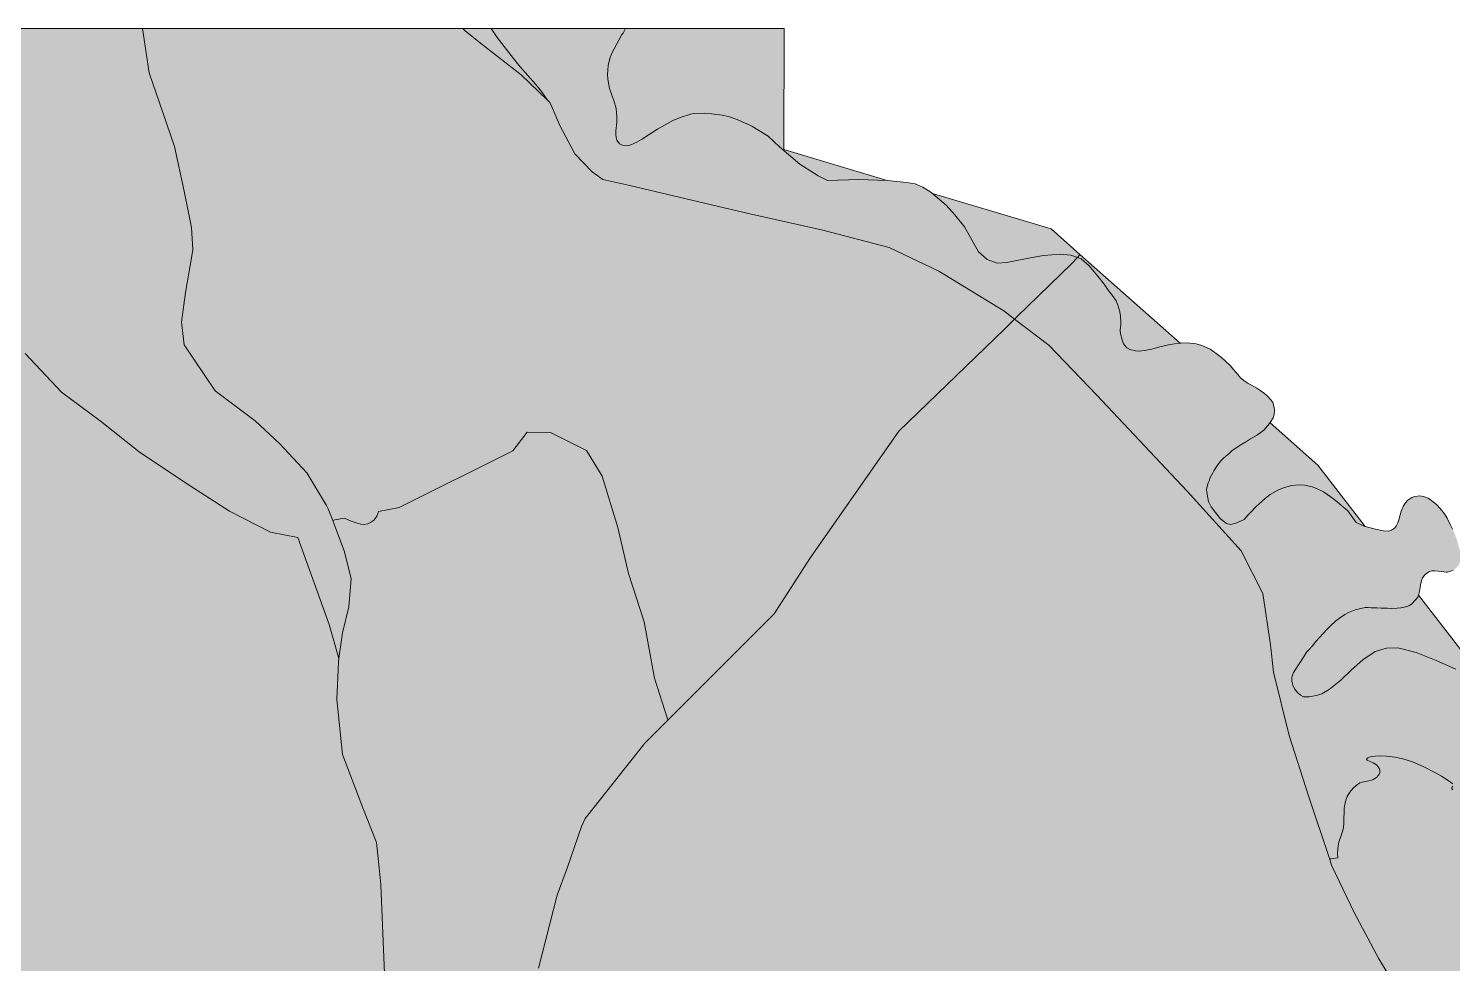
# Model space of a CAD drawing. Header units: metres. Extents: x 541853 to 549675, y 1832829 to 1845715.
# Drawn here: x 546346 to 547706, y 1844822 to 1845715 of the extents above; entities that cross this region are included whole.
import ezdxf

# ---------------------------------------------------------------- set-up
doc = ezdxf.new("R2010")
doc.units = ezdxf.units.M
doc.header["$MEASUREMENT"] = 0
doc.layers.add('1', color=7, linetype='Continuous', lineweight=0)

msp = doc.modelspace()

# ---------------------------------------------------------------- hatches: boundary and pattern name
at = {"layer": '1', "linetype": 'Continuous', "lineweight": 0}
for color, points in [(43, [(546642.75, 1845113.25), (546633.54, 1845145.785), (546603.45, 1845228.885), (546577.65, 1845233.985), (546538.26, 1845253.8), (546496.38, 1845281.01), (546452.01, 1845310.635), (546414.96, 1845340.23), (546377.97, 1845367.38), (546343.29, 1845404.295), (546335.64, 1845431.205), (546324.24, 1845465.48), (546328.23, 1845546.015), (546327.84, 1845580.185), (546322.59, 1845609.525), (546313.59, 1845651.12), (546277.86, 1845710.91), (546275.55, 1845714.765), (546455.31, 1845714.765), (546461.76, 1845672.39), (546478.23, 1845624.225), (546485.79, 1845602.19), (546495.06, 1845559.275), (546502.2, 1845524.745), (546503.4, 1845503.31), (546500.76, 1845488.355), (546496.26, 1845462.825), (546492.69, 1845434.265), (546495.06, 1845412.83), (546524.82, 1845368.775), (546562.89, 1845340.2), (546586.2, 1845318.645), (546612.21, 1845290.565), (546631.08, 1845259.425), (546632.46, 1845256.005), (546636.99, 1845244.905), (546638.73, 1845240.54), (546647.91, 1845216.045), (546654.66, 1845189.555), (546652.35, 1845162.465), (546646.14, 1845137.685)]), (43, [(546956.88, 1845054.375), (546956.61, 1845055.545), (546944.16, 1845094.56), (546934.11, 1845148.185), (546919.14, 1845194.535), (546909.12, 1845238.425), (546894.15, 1845287.235), (546879.27, 1845311.685), (546844.74, 1845329.04), (546822.6, 1845329.235), (546808.74, 1845311.64), (546700.23, 1845257.265), (546680.52, 1845253.53), (546680.25, 1845252.39), (546679.35, 1845249.915), (546677.85, 1845247.305), (546675.84, 1845245.055), (546673.08, 1845243.045), (546670.32, 1845241.845), (546666.81, 1845241.335), (546663.63, 1845241.635), (546659.37, 1845242.73), (546654.36, 1845244.455), (546648.12, 1845247.305), (546638.97, 1845245.625), (546636.99, 1845244.905), (546632.46, 1845256.005), (546631.08, 1845259.425), (546612.21, 1845290.565), (546586.2, 1845318.645), (546562.89, 1845340.2), (546524.82, 1845368.775), (546495.06, 1845412.83), (546492.69, 1845434.265), (546496.26, 1845462.825), (546500.76, 1845488.355), (546503.4, 1845503.31), (546502.2, 1845524.745), (546495.06, 1845559.275), (546485.79, 1845602.19), (546478.23, 1845624.225), (546461.76, 1845672.39), (546455.31, 1845714.765), (546760.95, 1845714.765), (546763.5, 1845712.335), (546780.93, 1845698.385), (546816.84, 1845670.53), (546841.98, 1845646.23), (546844.26, 1845644.025), (546846.27, 1845639.42), (546853.74, 1845622.245), (546868.11, 1845595.155), (546884.46, 1845577.98), (546894.75, 1845570.645), (546920.58, 1845564.795), (547010.43, 1845543.465), (547035, 1845537.885), (547104.78, 1845522.075), (547168.02, 1845505.8), (547215.45, 1845482.985), (547277.61, 1845445.125), (547287.81, 1845437.295), (547281.27, 1845430.965), (547278.03, 1845427.815), (547177.2, 1845330.33), (547093.08, 1845209.7), (547058.28, 1845155.94), (546993.72, 1845091.245)]), (43, [(546841.98, 1845646.23), (546816.84, 1845670.53), (546780.93, 1845698.385), (546763.5, 1845712.335), (546760.95, 1845714.765), (546788.19, 1845714.765), (546794.01, 1845706.29), (546809.43, 1845686.025), (546815.85, 1845678.24), (546830.58, 1845661.605), (546836.16, 1845654.57)]), (31, [(547287.81, 1845437.295), (547277.61, 1845445.125), (547215.45, 1845482.985), (547168.02, 1845505.8), (547104.78, 1845522.075), (547035, 1845537.885), (547010.43, 1845543.465), (546920.58, 1845564.795), (546894.75, 1845570.645), (546884.46, 1845577.98), (546868.11, 1845595.155), (546853.74, 1845622.245), (546846.27, 1845639.42), (546844.26, 1845644.025), (546841.98, 1845646.23), (546836.16, 1845654.57), (546830.58, 1845661.605), (546815.85, 1845678.24), (546809.43, 1845686.025), (546794.01, 1845706.29), (546788.19, 1845714.765), (546916.35, 1845714.765), (546915.6, 1845713.385), (546914.19, 1845710.325), (546912.99, 1845709.065), (546902.97, 1845690.465), (546901.35, 1845686.145), (546899.82, 1845679.395), (546899.43, 1845675.105), (546899.19, 1845670.725), (546899.46, 1845666.525), (546900.45, 1845660.945), (546901.2, 1845657.585), (546902.76, 1845652.965), (546904.17, 1845648.675), (546905.37, 1845645.915), (546907.62, 1845638.385), (546908.04, 1845630.285), (546908.04, 1845625.5), (546907.68, 1845622.005), (546907.26, 1845617.145), (546907.08, 1845613.905), (546907.47, 1845610.815), (546908.01, 1845608.205), (546910.77, 1845604.635), (546913.59, 1845603.405), (546918.15, 1845602.61), (546921.48, 1845603.57), (546927.18, 1845606.255), (546931.68, 1845608.7), (546938.82, 1845613.455), (546946.89, 1845618.645), (546961.65, 1845626.775), (546968.43, 1845629.82), (546978.42, 1845632.91), (546981.81, 1845633.645), (546991.92, 1845633.855), (546998.58, 1845633.195), (547008.78, 1845631.965), (547014.72, 1845630.675), (547022.97, 1845627.975), (547027.83, 1845625.545), (547034.4, 1845622.755), (547037.13, 1845621.405), (547052.7, 1845612.045), (547063.44, 1845601.71), (547082.85, 1845585.075), (547100.28, 1845573.99), (547109.28, 1845569.7), (547139.01, 1845570.525), (547166.16, 1845569.505), (547184.58, 1845567.735), (547192.77, 1845566.475), (547200.21, 1845563.175), (547207.89, 1845558.36), (547222.38, 1845545.925), (547230.72, 1845536.76), (547239.9, 1845525.36), (547253.43, 1845501.57), (547261.5, 1845494.205), (547271.1, 1845490.83), (547280.37, 1845491.235), (547304.58, 1845496.11), (547315.35, 1845497.895), (547331.43, 1845499.335), (547341.45, 1845498.45), (547347.75, 1845496.215), (547342.59, 1845490.245), (547289.55, 1845438.975)]), (53, [(547166.16, 1845569.505), (547139.01, 1845570.525), (547109.28, 1845569.7), (547100.28, 1845573.99), (547082.85, 1845585.075), (547063.44, 1845601.71), (547052.7, 1845612.045), (547037.13, 1845621.405), (547034.4, 1845622.755), (547027.83, 1845625.545), (547022.97, 1845627.975), (547014.72, 1845630.675), (547008.78, 1845631.965), (546998.58, 1845633.195), (546991.92, 1845633.855), (546981.81, 1845633.645), (546978.42, 1845632.91), (546968.43, 1845629.82), (546961.65, 1845626.775), (546946.89, 1845618.645), (546938.82, 1845613.455), (546931.68, 1845608.7), (546927.18, 1845606.255), (546921.48, 1845603.57), (546918.15, 1845602.61), (546913.59, 1845603.405), (546910.77, 1845604.635), (546908.01, 1845608.205), (546907.47, 1845610.815), (546907.08, 1845613.905), (546907.26, 1845617.145), (546907.68, 1845622.005), (546908.04, 1845625.5), (546908.04, 1845630.285), (546907.62, 1845638.385), (546905.37, 1845645.915), (546904.17, 1845648.675), (546902.76, 1845652.965), (546901.2, 1845657.585), (546900.45, 1845660.945), (546899.46, 1845666.525), (546899.19, 1845670.725), (546899.43, 1845675.105), (546899.82, 1845679.395), (546901.35, 1845686.145), (546902.97, 1845690.465), (546912.99, 1845709.065), (546914.19, 1845710.325), (546915.6, 1845713.385), (546916.35, 1845714.765), (547067.97, 1845714.765), (547067.61, 1845599.16)]), (92, [(546419.55, 1844568.375), (546387.18, 1844586.15), (546375.15, 1844598.915), (546335.37, 1844641.11), (546313.71, 1844664.09), (546307.77, 1844670.615), (546299.13, 1844680.065), (546294.33, 1844685.345), (546278.91, 1844705.31), (546265.62, 1844722.53), (546247.5, 1844741.835), (546221.55, 1844753.355), (546195.87, 1844755.065), (546188.91, 1844755.515), (546117.87, 1844749.485), (546094.71, 1844740.05), (546095.76, 1844764.695), (546096.72, 1844787.66), (546098.4, 1844827.095), (546101.82, 1844907.375), (546103.71, 1844951.91), (546106.86, 1845026.22), (546058.83, 1845005.565), (546050.58, 1845002.025), (545993.67, 1845055.53), (545904.18, 1845139.695), (545861.85, 1845101.385), (545791.83, 1845119.355), (545773.62, 1845124.545), (545739, 1845134.385), (545712.51, 1845141.915), (545700.75, 1845145.275), (545629.98, 1845165.42), (545630.82, 1845167.01), (545636.04, 1845175.35), (545639.76, 1845184.875), (545642.01, 1845194.22), (545646.06, 1845203.475), (545654.13, 1845210.885), (545667.21, 1845218.355), (545680.44, 1845225.345), (545691.33, 1845235.425), (545695.14, 1845245.235), (545692.56, 1845257.31), (545688.48, 1845265.245), (545687.4, 1845272.82), (545690.07, 1845282.69), (545697.66, 1845292.71), (545705.16, 1845301.575), (545728.68, 1845336.165), (545748.72, 1845376.845), (545753.97, 1845398.865), (545755.68, 1845412.635), (545761.14, 1845431.925), (545764.26, 1845441.945), (545773.41, 1845493.665), (545779.2, 1845513.795), (545804.55, 1845567.45), (545831.37, 1845604.59), (545843.52, 1845616.995), (545852.34, 1845626.07), (545861.22, 1845636.285), (545867.85, 1845645.375), (545872.47, 1845652.965), (545875.62, 1845660.135), (545876.43, 1845661.935), (545964.36, 1845634.38), (546054.9, 1845670.41), (546055.44, 1845670.065), (546063.03, 1845666.285), (546077.88, 1845660.03), (546079.89, 1845656.265), (546080.13, 1845655.02), (546079.86, 1845652.725), (546078.39, 1845651.69), (546078.3, 1845651.15), (546079.05, 1845650.295), (546079.8, 1845649.92), (546083.55, 1845649.815), (546076.83, 1845645.285), (546075.03, 1845644.595), (546073.26, 1845644.895), (546070.14, 1845646.695), (546068.34, 1845647.055), (546066, 1845646.935), (546064.71, 1845646.23), (546061.47, 1845643.665), (546059.73, 1845642.87), (546057.39, 1845642.39), (546051.21, 1845641.895), (546045.51, 1845640.2), (546041.22, 1845638.49), (546039.54, 1845637.335), (546038.97, 1845636.555), (546038.64, 1845634.935), (546039.15, 1845632.505), (546039.78, 1845631.26), (546040.44, 1845630.525), (546044.88, 1845629.445), (546047.04, 1845627.915), (546049.89, 1845625.14), (546051.18, 1845624.165), (546057.99, 1845621.315), (546059.49, 1845621.165), (546062.61, 1845621.975), (546065.76, 1845622.38), (546076.44, 1845622.665), (546078.84, 1845622.515), (546080.61, 1845622.095), (546081.78, 1845621.225), (546082.44, 1845620.31), (546082.44, 1845618.045), (546084.18, 1845617.385), (546089.04, 1845614.535), (546095.79, 1845611.475), (546097.86, 1845610.08), (546100.23, 1845607.995), (546107.49, 1845600.375), (546110.25, 1845596.955), (546111.51, 1845594.45), (546112.05, 1845592.68), (546112.26, 1845588.465), (546111.69, 1845583.755), (546110.22, 1845576.735), (546109.08, 1845573.105), (546107.82, 1845570.585), (546105.09, 1845566.655), (546099.69, 1845560.31), (546087.24, 1845547.47), (546084.09, 1845543.915), (546080.52, 1845539.205), (546077.88, 1845534.885), (546075.54, 1845529.41), (546074.61, 1845525.345), (546074.73, 1845522.465), (546075.39, 1845520.155), (546076.44, 1845517.92), (546077.79, 1845515.775), (546081.78, 1845510.885), (546090.63, 1845502.92), (546094.59, 1845498.72), (546096.93, 1845494.925), (546099.48, 1845488.46), (546100.74, 1845485.955), (546102.69, 1845483.015), (546105.51, 1845480.105), (546108.03, 1845478.2), (546111.57, 1845476.325), (546124.62, 1845471.72), (546131.31, 1845468.93), (546136.98, 1845466.065), (546142.35, 1845462.735), (546144.6, 1845462.795), (546146.79, 1845463.365), (546154.44, 1845465.975), (546157.32, 1845467.265), (546159.33, 1845468.81), (546160.68, 1845470.325), (546163.56, 1845473.805), (546166.74, 1845478.335), (546168.99, 1845479.94), (546171.06, 1845480.705), (546172.29, 1845480.375), (546174.06, 1845479.13), (546175.68, 1845477.66), (546178.23, 1845474.66), (546182.67, 1845471.12), (546185.46, 1845466.515), (546186.75, 1845465.285), (546187.32, 1845465.135), (546188.58, 1845465.33), (546192.57, 1845467.745), (546193.71, 1845468.225), (546195.6, 1845468.435), (546196.35, 1845469.005), (546200.22, 1845472.71), (546210.12, 1845481.335), (546216.21, 1845487.005), (546228.27, 1845499.005), (546230.61, 1845501.975), (546232.44, 1845504.78), (546234.09, 1845508.305), (546234.57, 1845509.985), (546234.75, 1845511.89), (546234.24, 1845514.125), (546231.96, 1845517.395), (546227.61, 1845521.655), (546216.93, 1845530.445), (546213.33, 1845533.715), (546208.83, 1845539.01), (546207.57, 1845541.095), (546206.67, 1845543.285), (546206.13, 1845546.825), (546206.76, 1845550.77), (546207.72, 1845554.025), (546209.04, 1845557.325), (546212.85, 1845564.795), (546214.23, 1845568.245), (546215.01, 1845572.415), (546214.74, 1845576.615), (546213.63, 1845580.215), (546207.12, 1845593.115), (546204.9, 1845598.965), (546203.82, 1845602.82), (546276.42, 1845710.625), (546277.86, 1845710.91), (546313.59, 1845651.12), (546322.59, 1845609.525), (546327.84, 1845580.185), (546328.23, 1845546.015), (546324.24, 1845465.48), (546335.64, 1845431.205), (546343.29, 1845404.295), (546377.97, 1845367.38), (546414.96, 1845340.23), (546452.01, 1845310.635), (546496.38, 1845281.01), (546538.26, 1845253.8), (546577.65, 1845233.985), (546603.45, 1845228.885), (546633.54, 1845145.785), (546642.75, 1845113.25), (546642.27, 1845109.8), (546640.74, 1845074.19), (546646.14, 1845021.525), (546665.76, 1844970.645), (546678.54, 1844937.45), (546681.12, 1844913.285), (546682.77, 1844897.475), (546686.28, 1844812.575), (546690.96, 1844776.89), (546696.36, 1844735.115), (546699.57, 1844710.425), (546693.09, 1844708.775), (546647.46, 1844697.165), (546566.97, 1844651.685), (546463.92, 1844593.455), (546426.45, 1844572.275)]), (53, [(547271.1, 1845490.83), (547261.5, 1845494.205), (547253.43, 1845501.57), (547239.9, 1845525.36), (547230.72, 1845536.76), (547222.38, 1845545.925), (547207.89, 1845558.36), (547209.33, 1845557.145), (547322.76, 1845523.485), (547350.24, 1845499.11), (547347.75, 1845496.215), (547341.45, 1845498.45), (547331.43, 1845499.335), (547315.35, 1845497.895), (547304.58, 1845496.11), (547280.37, 1845491.235)]), (31, [(547588.65, 1844921.205), (547568.34, 1844982.135), (547549.77, 1845039.645), (547534.89, 1845100.125), (547532.25, 1845126.42), (547524.9, 1845175.245), (547504.11, 1845215.88), (547452.57, 1845272.895), (547366.2, 1845364.68), (547320.36, 1845412.365), (547287.81, 1845437.295), (547289.55, 1845438.975), (547342.59, 1845490.245), (547347.75, 1845496.215), (547351.23, 1845494.97), (547359.03, 1845488.19), (547367.28, 1845478.245), (547373.22, 1845470.655), (547377.27, 1845464.85), (547380.93, 1845460.185), (547384.83, 1845454.59), (547386.48, 1845450.675), (547388.31, 1845444.375), (547389.03, 1845440.175), (547389.3, 1845433.905), (547389.12, 1845431.985), (547388.55, 1845426.78), (547388.91, 1845423.195), (547390.38, 1845417.345), (547391.73, 1845413.685), (547394.88, 1845409.92), (547397.73, 1845408.315), (547403.1, 1845407.07), (547407.15, 1845406.725), (547413.72, 1845407.61), (547418.76, 1845408.525), (547426.35, 1845410.655), (547434.72, 1845412.695), (547440.51, 1845413.685), (547445.88, 1845414.33), (547446.45, 1845414.405), (547452.42, 1845414.555), (547461.12, 1845413.565), (547466.7, 1845411.975), (547474.41, 1845408.495), (547479.03, 1845405.45), (547485.18, 1845400.485), (547488.84, 1845397.335), (547493.91, 1845392.535), (547496.82, 1845389.325), (547500.87, 1845384.315), (547503.48, 1845381.345), (547507.86, 1845377.805), (547510.92, 1845375.855), (547514.04, 1845374.175), (547518.9, 1845371.445), (547521.87, 1845369.57), (547526.22, 1845366.225), (547529.01, 1845364.125), (547532.46, 1845360.315), (547534.2, 1845357.525), (547535.73, 1845353.025), (547536.03, 1845350.205), (547535.73, 1845345.78), (547534.59, 1845342.9), (547531.92, 1845338.52), (547529.55, 1845335.61), (547525.62, 1845331.38), (547522.2, 1845328.635), (547518.84, 1845326.175), (547512.99, 1845322.815), (547509.24, 1845320.505), (547503.66, 1845317.25), (547500.27, 1845314.985), (547495.32, 1845311.415), (547492.17, 1845308.79), (547487.46, 1845304.68), (547484.7, 1845301.905), (547481.4, 1845297.855), (547477.98, 1845292.53), (547476.93, 1845290.61), (547475.85, 1845288.405), (547474.35, 1845285.285), (547473.78, 1845283.515), (547472.64, 1845280.815), (547472.1, 1845278.655), (547470.99, 1845274.74), (547471.05, 1845274.215), (547471.86, 1845268.335), (547473.06, 1845263.085), (547475.43, 1845258.075), (547479.72, 1845252.585), (547484.49, 1845246.63), (547490.22, 1845242.1), (547494.27, 1845241.14), (547499.85, 1845242.805), (547500.72, 1845243.045), (547507.11, 1845245.865), (547510.92, 1845250.365), (547514.1, 1845253.65), (547517.52, 1845257.25), (547521.15, 1845260.865), (547527.33, 1845266.385), (547531.92, 1845269.73), (547539.18, 1845274.02), (547544.49, 1845276.105), (547552.26, 1845278.445), (547559.52, 1845279.12), (547564.53, 1845278.7), (547571.73, 1845277.17), (547576.17, 1845275.64), (547582.83, 1845272.34), (547586.82, 1845269.61), (547592.61, 1845265.455), (547596.06, 1845262.485), (547602.21, 1845257.52), (547605.78, 1845254.265), (547614.03, 1845242.955), (547619.85, 1845240.135), (547622.52, 1845239.415), (547632.3, 1845236.775), (547639.92, 1845235.095), (547645.2, 1845234.795), (547647.66, 1845235.725), (547650.51, 1845237.735), (547652.01, 1845239.625), (547653.78, 1845242.85), (547654.74, 1845245.535), (547655.94, 1845250.425), (547656.9, 1845253.95), (547659.03, 1845258.945), (547660.98, 1845262.005), (547663.2, 1845264.525), (547667.13, 1845267.03), (547669.98, 1845268.005), (547674.81, 1845268.41), (547678.08, 1845268.005), (547682.67, 1845266.19), (547685.94, 1845264.06), (547690.86, 1845259.905), (547693.98, 1845256.53), (547698.15, 1845251.25), (547700.67, 1845247.32), (547703.7, 1845241.065), (547705.95, 1845236.835), (547707.84, 1845232.545), (547710.09, 1845226.395), (547712.73, 1845216.87), (547713.27, 1845213.495), (547713.54, 1845209.145), (547713.15, 1845206.535), (547712.19, 1845202.995), (547710.84, 1845201.33), (547708.62, 1845199.005), (547706.55, 1845197.73), (547703.19, 1845196.335), (547701.15, 1845195.735), (547699.65, 1845195.57), (547695.48, 1845196.185), (547692.27, 1845196.695), (547688.55, 1845196.785), (547685.97, 1845196.8), (547683.93, 1845196.2), (547681.23, 1845194.775), (547679.52, 1845193.065), (547677.33, 1845190.17), (547676.25, 1845187.77), (547675.26, 1845183.57), (547674.87, 1845181.14), (547674.33, 1845177.27), (547673.64, 1845174.54), (547673.34, 1845173.76), (547672.59, 1845171.945), (547670.91, 1845169.665), (547666.56, 1845165.12), (547664.04, 1845163.515), (547661.28, 1845162.645), (547656.51, 1845161.685), (547653.12, 1845161.325), (547647.54, 1845161.01), (547643.7, 1845161.175), (547637.7, 1845161.4), (547633.65, 1845161.745), (547628.13, 1845161.73), (547625.34, 1845161.91), (547622.4, 1845161.895), (547612.98, 1845159.675), (547611.24, 1845159.195), (547606.41, 1845157.245), (547602.96, 1845155.355), (547597.92, 1845151.875), (547594.38, 1845149.205), (547589.37, 1845144.3), (547585.92, 1845140.895), (547575.51, 1845129.315), (547572.12, 1845125.325), (547568.01, 1845120.9), (547566.57, 1845119.31), (547564.11, 1845115.335), (547553.91, 1845099.945), (547553.19, 1845097.335), (547552.53, 1845095.085), (547552.44, 1845091.59), (547553.34, 1845087.63), (547554.93, 1845084.24), (547558.02, 1845080.625), (547560.66, 1845078.255), (547563.72, 1845076.785), (547566.6, 1845076.785), (547568.76, 1845076.785), (547575.93, 1845077.805), (547580.97, 1845079.395), (547588.14, 1845083.67), (547599.21, 1845092.445), (547609.5, 1845102.285), (547620.21, 1845112.05), (547632.12, 1845119.88), (547642.98, 1845123.21), (547653.51, 1845123.555), (547671.15, 1845118.845), (547690.23, 1845111.315), (547708.89, 1845102.975), (547718.94, 1845098.115), (547727.88, 1845092.745), (547742.37, 1845081.255), (547752.15, 1845069.135), (547756.83, 1845059.07), (547759.26, 1845045.675), (547758.66, 1845031.95), (547754.91, 1845022.395), (547749.78, 1845013.485), (547739.85, 1845000.075), (547727.55, 1844988.585), (547719.84, 1844982.63), (547716.99, 1844984.445), (547715.97, 1844986.275), (547715.34, 1844986.785), (547713.45, 1844987.145), (547707.87, 1844987.265), (547706.16, 1844987.835), (547705.32, 1844988.675), (547705.26, 1844990.085), (547706.07, 1844991.375), (547707.27, 1844991.765), (547707.12, 1844992.395), (547706.01, 1844993.535), (547701.84, 1844996.73), (547695.39, 1845000.9), (547690.32, 1845003.825), (547677.78, 1845010.275), (547667.7, 1845014.565), (547658.28, 1845017.535), (547650.84, 1845019.08), (547642.98, 1845020.025), (547637.46, 1845020.265), (547632.15, 1845020.055), (547627.41, 1845019.2), (547625.04, 1845018.285), (547624.14, 1845017.7), (547623.81, 1845017.1), (547624.5, 1845016.095), (547630.02, 1845013.62), (547633.17, 1845011.625), (547635, 1845009.69), (547636.14, 1845007.845), (547636.56, 1845006.45), (547636.53, 1845004.47), (547635.45, 1845002.085), (547633.29, 1844999.76), (547630.26, 1844997.795), (547627.53, 1844996.895), (547619.55, 1844995.305), (547617.45, 1844994.375), (547613.94, 1844992.05), (547610.58, 1844989.005), (547607.88, 1844985.75), (547605.42, 1844981.37), (547604.07, 1844977.965), (547603.02, 1844973.825), (547602.54, 1844970.135), (547602.18, 1844956.26), (547601.67, 1844951.625), (547600.53, 1844947.245), (547597.23, 1844937.9), (547596.87, 1844936.4), (547596.33, 1844931.705), (547596.12, 1844926.635), (547596.27, 1844923.02), (547589.73, 1844921.895)]), (251, [(547407.15, 1845406.725), (547403.1, 1845407.07), (547397.73, 1845408.315), (547394.88, 1845409.92), (547391.73, 1845413.685), (547390.38, 1845417.345), (547388.91, 1845423.195), (547388.55, 1845426.78), (547389.12, 1845431.985), (547389.3, 1845433.905), (547389.03, 1845440.175), (547388.31, 1845444.375), (547386.48, 1845450.675), (547384.83, 1845454.59), (547380.93, 1845460.185), (547377.27, 1845464.85), (547373.22, 1845470.655), (547367.28, 1845478.245), (547359.03, 1845488.19), (547351.23, 1845494.97), (547347.75, 1845496.215), (547350.24, 1845499.11), (547445.88, 1845414.33), (547440.51, 1845413.685), (547434.72, 1845412.695), (547426.35, 1845410.655), (547418.76, 1845408.525), (547413.72, 1845407.61)]), (43, [(546699.57, 1844710.425), (546703.92, 1844722.845), (546713.55, 1844732.475), (546733.47, 1844744.925), (546759.81, 1844758.11), (546769.41, 1844761.335), (546818.55, 1844777.34), (546833.25, 1844783.835), (546833.28, 1844810.07), (546833.28, 1844817.615), (546851.13, 1844887.29), (546861.09, 1844914.065), (546874.47, 1844952.855), (546877.95, 1844960.535), (546880.47, 1844963.745), (546933.63, 1845030.9), (546934.44, 1845031.935), (546956.88, 1845054.375), (546993.72, 1845091.245), (547058.28, 1845155.94), (547093.08, 1845209.7), (547177.2, 1845330.33), (547278.03, 1845427.815), (547281.27, 1845430.965), (547287.81, 1845437.295), (547320.36, 1845412.365), (547366.2, 1845364.68), (547452.57, 1845272.895), (547504.11, 1845215.88), (547524.9, 1845175.245), (547532.25, 1845126.42), (547534.89, 1845100.125), (547549.77, 1845039.645), (547568.34, 1844982.135), (547588.65, 1844921.205), (547590.39, 1844915.955), (547612.08, 1844870.595), (547635.42, 1844826.54), (547644.21, 1844812.365), (547635.96, 1844808.585), (547627.5, 1844806.035), (547621.23, 1844804.16), (547616.46, 1844802.735), (547565.04, 1844803.05), (547568.64, 1844800.365), (547569.27, 1844799.225), (547569.12, 1844797.92), (547568.16, 1844796.24), (547564.86, 1844792.745), (547562.16, 1844790.54), (547553.01, 1844784.465), (547551.78, 1844783.235), (547551.45, 1844781.945), (547549.8, 1844779.965), (547548.66, 1844777.505), (547548.3, 1844770.8), (547547.97, 1844769.21), (547546.05, 1844767.245), (547545.57, 1844766.405), (547545.93, 1844763.765), (547546.11, 1844759.235), (547506.78, 1844762.715), (547419.78, 1844760.945), (547356.21, 1844748.96), (547282.5, 1844724.78), (547146.57, 1844722.41), (547144.74, 1844722.38), (547124.34, 1844722.08), (547112.67, 1844721.915), (547061.01, 1844721.15), (546827.88, 1844725.695), (546764.4, 1844726.94), (546751.38, 1844723.625), (546749.64, 1844723.175), (546736.74, 1844719.905)]), (53, [(547622.52, 1845239.415), (547619.85, 1845240.135), (547614.03, 1845242.955), (547605.78, 1845254.265), (547602.21, 1845257.52), (547596.06, 1845262.485), (547592.61, 1845265.455), (547586.82, 1845269.61), (547582.83, 1845272.34), (547576.17, 1845275.64), (547571.73, 1845277.17), (547564.53, 1845278.7), (547559.52, 1845279.12), (547552.26, 1845278.445), (547544.49, 1845276.105), (547539.18, 1845274.02), (547531.92, 1845269.73), (547527.33, 1845266.385), (547521.15, 1845260.865), (547517.52, 1845257.25), (547514.1, 1845253.65), (547510.92, 1845250.365), (547507.11, 1845245.865), (547500.72, 1845243.045), (547499.85, 1845242.805), (547494.27, 1845241.14), (547490.22, 1845242.1), (547484.49, 1845246.63), (547479.72, 1845252.585), (547475.43, 1845258.075), (547473.06, 1845263.085), (547471.86, 1845268.335), (547471.05, 1845274.215), (547470.99, 1845274.74), (547472.1, 1845278.655), (547472.64, 1845280.815), (547473.78, 1845283.515), (547474.35, 1845285.285), (547475.85, 1845288.405), (547476.93, 1845290.61), (547477.98, 1845292.53), (547481.4, 1845297.855), (547484.7, 1845301.905), (547487.46, 1845304.68), (547492.17, 1845308.79), (547495.32, 1845311.415), (547500.27, 1845314.985), (547503.66, 1845317.25), (547509.24, 1845320.505), (547512.99, 1845322.815), (547518.84, 1845326.175), (547522.2, 1845328.635), (547525.62, 1845331.38), (547529.55, 1845335.61), (547531.92, 1845338.52), (547531.71, 1845338.25), (547577.43, 1845297.69)]), (92, [(546699.57, 1844710.425), (546696.36, 1844735.115), (546690.96, 1844776.89), (546686.28, 1844812.575), (546682.77, 1844897.475), (546681.12, 1844913.285), (546678.54, 1844937.45), (546665.76, 1844970.645), (546646.14, 1845021.525), (546640.74, 1845074.19), (546642.27, 1845109.8), (546642.75, 1845113.25), (546646.14, 1845137.685), (546652.35, 1845162.465), (546654.66, 1845189.555), (546647.91, 1845216.045), (546638.73, 1845240.54), (546636.99, 1845244.905), (546638.97, 1845245.625), (546648.12, 1845247.305), (546654.36, 1845244.455), (546659.37, 1845242.73), (546663.63, 1845241.635), (546666.81, 1845241.335), (546670.32, 1845241.845), (546673.08, 1845243.045), (546675.84, 1845245.055), (546677.85, 1845247.305), (546679.35, 1845249.915), (546680.25, 1845252.39), (546680.52, 1845253.53), (546700.23, 1845257.265), (546808.74, 1845311.64), (546822.6, 1845329.235), (546844.74, 1845329.04), (546879.27, 1845311.685), (546894.15, 1845287.235), (546909.12, 1845238.425), (546919.14, 1845194.535), (546934.11, 1845148.185), (546944.16, 1845094.56), (546956.61, 1845055.545), (546956.88, 1845054.375), (546934.44, 1845031.935), (546933.63, 1845030.9), (546880.47, 1844963.745), (546877.95, 1844960.535), (546874.47, 1844952.855), (546861.09, 1844914.065), (546851.13, 1844887.29), (546833.28, 1844817.615), (546833.28, 1844810.07), (546833.25, 1844783.835), (546818.55, 1844777.34), (546769.41, 1844761.335), (546759.81, 1844758.11), (546733.47, 1844744.925), (546713.55, 1844732.475), (546703.92, 1844722.845)]), (53, [(547713.93, 1844837.31), (547716.81, 1844848.305), (547721.46, 1844860.395), (547729.38, 1844872.17), (547737.06, 1844878.785), (547750.95, 1844886.435), (547760.91, 1844890.965), (547777.98, 1844908.605), (547782.78, 1844918.01), (547786.5, 1844929.215), (547785.45, 1844940.33), (547782.99, 1844951.4), (547782.15, 1844954.655), (547777.41, 1844961.765), (547773.06, 1844965.035), (547764.27, 1844968.89), (547758.06, 1844970.42), (547752.69, 1844971.275), (547743.51, 1844969.145), (547737.78, 1844967.255), (547729.95, 1844963.325), (547723.68, 1844960.475), (547720.47, 1844959.56), (547718.04, 1844959.41), (547714.11, 1844959.515), (547709.76, 1844960.295), (547708.02, 1844961.66), (547706.49, 1844963.76), (547706.13, 1844965.695), (547706.64, 1844969.385), (547708.41, 1844972.145), (547717.8, 1844980.605), (547719.84, 1844982.615), (547727.55, 1844988.585), (547739.85, 1845000.075), (547749.78, 1845013.485), (547754.91, 1845022.395), (547758.66, 1845031.95), (547759.26, 1845045.675), (547756.83, 1845059.07), (547752.15, 1845069.135), (547742.37, 1845081.255), (547727.88, 1845092.745), (547718.94, 1845098.115), (547708.89, 1845102.975), (547690.23, 1845111.315), (547671.15, 1845118.845), (547653.51, 1845123.555), (547642.98, 1845123.21), (547632.12, 1845119.88), (547620.21, 1845112.05), (547609.5, 1845102.285), (547599.21, 1845092.445), (547588.14, 1845083.67), (547580.97, 1845079.395), (547575.93, 1845077.805), (547568.76, 1845076.785), (547566.6, 1845076.785), (547563.72, 1845076.785), (547560.66, 1845078.255), (547558.02, 1845080.625), (547554.93, 1845084.24), (547553.34, 1845087.63), (547552.44, 1845091.59), (547552.53, 1845095.085), (547553.19, 1845097.335), (547553.91, 1845099.945), (547564.11, 1845115.335), (547566.57, 1845119.31), (547568.01, 1845120.9), (547572.12, 1845125.325), (547575.51, 1845129.315), (547585.92, 1845140.895), (547589.37, 1845144.3), (547594.38, 1845149.205), (547597.92, 1845151.875), (547602.96, 1845155.355), (547606.41, 1845157.245), (547611.24, 1845159.195), (547612.98, 1845159.675), (547622.4, 1845161.895), (547625.34, 1845161.91), (547628.13, 1845161.73), (547633.65, 1845161.745), (547637.7, 1845161.4), (547643.7, 1845161.175), (547647.54, 1845161.01), (547653.12, 1845161.325), (547656.51, 1845161.685), (547661.28, 1845162.645), (547664.04, 1845163.515), (547666.56, 1845165.12), (547670.91, 1845169.665), (547672.59, 1845171.945), (547673.34, 1845173.76), (547689.84, 1845152.415), (547734.54, 1845094.65), (547878.75, 1844935.23), (547843.32, 1844907.075), (547715.73, 1844838.27)]), (252, [(547752.63, 1844724.465), (547743.48, 1844726.085), (547706.67, 1844732.91), (547706.64, 1844732.91), (547704.93, 1844733.225), (547573.53, 1844756.82), (547571.28, 1844757.015), (547565.82, 1844757.495), (547546.11, 1844759.235), (547545.93, 1844763.765), (547545.57, 1844766.405), (547546.05, 1844767.245), (547547.97, 1844769.21), (547548.3, 1844770.8), (547548.66, 1844777.505), (547549.8, 1844779.965), (547551.45, 1844781.945), (547551.78, 1844783.235), (547553.01, 1844784.465), (547562.16, 1844790.54), (547564.86, 1844792.745), (547568.16, 1844796.24), (547569.12, 1844797.92), (547569.27, 1844799.225), (547568.64, 1844800.365), (547565.04, 1844803.05), (547616.46, 1844802.735), (547621.23, 1844804.16), (547627.5, 1844806.035), (547635.96, 1844808.585), (547644.21, 1844812.365), (547635.42, 1844826.54), (547612.08, 1844870.595), (547590.39, 1844915.955), (547588.65, 1844921.205), (547589.73, 1844921.895), (547596.27, 1844923.02), (547596.12, 1844926.635), (547596.33, 1844931.705), (547596.87, 1844936.4), (547597.23, 1844937.9), (547600.53, 1844947.245), (547601.67, 1844951.625), (547602.18, 1844956.26), (547602.54, 1844970.135), (547603.02, 1844973.825), (547604.07, 1844977.965), (547605.42, 1844981.37), (547607.88, 1844985.75), (547610.58, 1844989.005), (547613.94, 1844992.05), (547617.45, 1844994.375), (547619.55, 1844995.305), (547627.53, 1844996.895), (547630.26, 1844997.795), (547633.29, 1844999.76), (547635.45, 1845002.085), (547636.53, 1845004.47), (547636.56, 1845006.45), (547636.14, 1845007.845), (547635, 1845009.69), (547633.17, 1845011.625), (547630.02, 1845013.62), (547624.5, 1845016.095), (547623.81, 1845017.1), (547624.14, 1845017.7), (547625.04, 1845018.285), (547627.41, 1845019.2), (547632.15, 1845020.055), (547637.46, 1845020.265), (547642.98, 1845020.025), (547650.84, 1845019.08), (547658.28, 1845017.535), (547667.7, 1845014.565), (547677.78, 1845010.275), (547690.32, 1845003.825), (547695.39, 1845000.9), (547701.84, 1844996.73), (547706.01, 1844993.535), (547707.12, 1844992.395), (547707.27, 1844991.765), (547706.07, 1844991.375), (547705.26, 1844990.085), (547705.32, 1844988.675), (547706.16, 1844987.835), (547707.87, 1844987.265), (547713.45, 1844987.145), (547715.34, 1844986.785), (547715.97, 1844986.275), (547716.99, 1844984.445), (547719.849, 1844982.624), (547717.8, 1844980.605), (547708.41, 1844972.145), (547706.64, 1844969.385), (547706.13, 1844965.695), (547706.49, 1844963.76), (547708.02, 1844961.66), (547709.76, 1844960.295), (547714.11, 1844959.515), (547718.04, 1844959.41), (547720.47, 1844959.56), (547723.68, 1844960.475), (547729.95, 1844963.325), (547737.78, 1844967.255), (547743.51, 1844969.145), (547752.69, 1844971.275), (547758.06, 1844970.42), (547764.27, 1844968.89), (547773.06, 1844965.035), (547777.41, 1844961.765), (547782.15, 1844954.655), (547782.99, 1844951.4), (547785.45, 1844940.33), (547786.5, 1844929.215), (547782.78, 1844918.01), (547777.98, 1844908.605), (547760.91, 1844890.965), (547750.95, 1844886.435), (547737.06, 1844878.785), (547729.38, 1844872.17), (547721.46, 1844860.395), (547716.81, 1844848.305), (547713.93, 1844837.31), (547713, 1844833.65), (547713.12, 1844828.595), (547714.65, 1844823.195), (547716.45, 1844821.065), (547719.75, 1844818.245), (547722.96, 1844816.025), (547726.29, 1844815.08), (547734.36, 1844815.425), (547748.4, 1844817.105), (547751.28, 1844817.03), (547753.59, 1844816.895), (547757.76, 1844816.46), (547761.33, 1844816.355), (547767.15, 1844816.505), (547771.47, 1844817.15), (547778.1, 1844818.71), (547782.87, 1844819.88), (547789.77, 1844822.625), (547794.72, 1844824.665), (547802.16, 1844828.52), (547807.14, 1844831.235), (547814.46, 1844835.375), (547819.14, 1844838.165), (547823.64, 1844840.925), (547828.05, 1844843.595), (547834.47, 1844847.915), (547838.49, 1844850.54), (547844.13, 1844854.29), (547849.98, 1844857.875), (547853.64, 1844860.455), (547859.28, 1844864.025), (547862.82, 1844866.035), (547871.46, 1844871.15), (547876.71, 1844874), (547880.28, 1844875.62), (547885.98, 1844877.765), (547889.97, 1844878.845), (547894.08, 1844879.865), (547898.52, 1844880.615), (547905.15, 1844881.125), (547906.74, 1844880.915), (547910.01, 1844880.48), (547913.04, 1844879.895), (547917.63, 1844878.995), (547922.04, 1844877.585), (547922.58, 1844877.405), (547930.11, 1844874.09), (547934.97, 1844871.72), (547941.99, 1844867.595), (547948.59, 1844863.11), (547952.67, 1844859.81), (547958.31, 1844854.56), (547961.64, 1844850.99), (547966.17, 1844845.245), (547971.84, 1844837.895), (547974.6, 1844834.46), (547979.25, 1844829.3), (547982.22, 1844825.685), (547987.08, 1844820.555), (547990.2, 1844817.345), (548003.73, 1844804.985), (548006.76, 1844801.865), (548011.32, 1844796.795), (548015.7, 1844791.515), (548017.05, 1844789.535), (548019.57, 1844785.95), (548001.81, 1844774.025), (548000.01, 1844772.975), (547993.71, 1844771.325), (547979.82, 1844767.665), (547879.62, 1844741.34), (547876.35, 1844740.005), (547796.82, 1844726.895)])]:
    msp.add_hatch(color=color, dxfattribs=at).paths.add_polyline_path(points)

# ---------------------------------------------------------------- linework, layer by layer
at = {"layer": '1', "color": 7, "linetype": 'Continuous', "lineweight": 0, "flags": 128}
for points in [[(546275.55, 1845714.765), (546455.31, 1845714.765), (546461.76, 1845672.39), (546478.23, 1845624.225), (546485.79, 1845602.19), (546495.06, 1845559.275), (546502.2, 1845524.745), (546503.4, 1845503.31), (546500.76, 1845488.355), (546496.26, 1845462.825), (546492.69, 1845434.265), (546495.06, 1845412.83), (546524.82, 1845368.775), (546562.89, 1845340.2), (546586.2, 1845318.645), (546612.21, 1845290.565), (546631.08, 1845259.425), (546632.46, 1845256.005), (546636.99, 1845244.905), (546638.73, 1845240.54), (546647.91, 1845216.045), (546654.66, 1845189.555), (546652.35, 1845162.465), (546646.14, 1845137.685), (546642.75, 1845113.25), (546633.54, 1845145.785), (546603.45, 1845228.885), (546577.65, 1845233.985), (546538.26, 1845253.8), (546496.38, 1845281.01), (546452.01, 1845310.635), (546414.96, 1845340.23), (546377.97, 1845367.38), (546343.29, 1845404.295)], [(547706.01, 1844993.535), (547701.84, 1844996.73), (547695.39, 1845000.9), (547690.32, 1845003.825), (547677.78, 1845010.275), (547667.7, 1845014.565), (547658.28, 1845017.535), (547650.84, 1845019.08), (547642.98, 1845020.025), (547637.46, 1845020.265), (547632.15, 1845020.055), (547627.41, 1845019.2), (547625.04, 1845018.285), (547624.14, 1845017.7), (547623.81, 1845017.1), (547624.5, 1845016.095), (547630.02, 1845013.62), (547633.17, 1845011.625), (547635, 1845009.69), (547636.14, 1845007.845), (547636.56, 1845006.45), (547636.53, 1845004.47), (547635.45, 1845002.085), (547633.29, 1844999.76), (547630.26, 1844997.795), (547627.53, 1844996.895), (547619.55, 1844995.305), (547617.45, 1844994.375), (547613.94, 1844992.05), (547610.58, 1844989.005), (547607.88, 1844985.75), (547605.42, 1844981.37), (547604.07, 1844977.965), (547603.02, 1844973.825), (547602.54, 1844970.135), (547602.18, 1844956.26), (547601.67, 1844951.625), (547600.53, 1844947.245), (547597.23, 1844937.9), (547596.87, 1844936.4), (547596.33, 1844931.705), (547596.12, 1844926.635), (547596.27, 1844923.02), (547589.73, 1844921.895), (547588.65, 1844921.205), (547568.34, 1844982.135), (547549.77, 1845039.645), (547534.89, 1845100.125), (547532.25, 1845126.42), (547524.9, 1845175.245), (547504.11, 1845215.88), (547452.57, 1845272.895), (547366.2, 1845364.68), (547320.36, 1845412.365), (547287.81, 1845437.295), (547287.81, 1845437.295), (547289.55, 1845438.975), (547342.59, 1845490.245), (547347.75, 1845496.215), (547351.23, 1845494.97), (547359.03, 1845488.19), (547367.28, 1845478.245), (547373.22, 1845470.655), (547377.27, 1845464.85), (547380.93, 1845460.185), (547384.83, 1845454.59), (547386.48, 1845450.675), (547388.31, 1845444.375), (547389.03, 1845440.175), (547389.3, 1845433.905), (547389.12, 1845431.985), (547388.55, 1845426.78), (547388.91, 1845423.195), (547390.38, 1845417.345), (547391.73, 1845413.685), (547394.88, 1845409.92), (547397.73, 1845408.315), (547403.1, 1845407.07), (547407.15, 1845406.725), (547413.72, 1845407.61), (547418.76, 1845408.525), (547426.35, 1845410.655), (547434.72, 1845412.695), (547440.51, 1845413.685), (547445.88, 1845414.33), (547446.45, 1845414.405), (547452.42, 1845414.555), (547461.12, 1845413.565), (547466.7, 1845411.975), (547474.41, 1845408.495), (547479.03, 1845405.45), (547485.18, 1845400.485), (547488.84, 1845397.335), (547493.91, 1845392.535), (547496.82, 1845389.325), (547500.87, 1845384.315), (547503.48, 1845381.345), (547507.86, 1845377.805), (547510.92, 1845375.855), (547514.04, 1845374.175), (547518.9, 1845371.445), (547521.87, 1845369.57), (547526.22, 1845366.225), (547529.01, 1845364.125), (547532.46, 1845360.315), (547534.2, 1845357.525), (547535.73, 1845353.025), (547536.03, 1845350.205), (547535.73, 1845345.78), (547534.59, 1845342.9), (547531.92, 1845338.52), (547529.55, 1845335.61), (547525.62, 1845331.38), (547522.2, 1845328.635), (547518.84, 1845326.175), (547512.99, 1845322.815), (547509.24, 1845320.505), (547503.66, 1845317.25), (547500.27, 1845314.985), (547495.32, 1845311.415), (547492.17, 1845308.79), (547487.46, 1845304.68), (547484.7, 1845301.905), (547481.4, 1845297.855), (547477.98, 1845292.53), (547476.93, 1845290.61), (547475.85, 1845288.405), (547474.35, 1845285.285), (547473.78, 1845283.515), (547472.64, 1845280.815), (547472.1, 1845278.655), (547470.99, 1845274.74), (547471.05, 1845274.215), (547471.86, 1845268.335), (547473.06, 1845263.085), (547475.43, 1845258.075), (547479.72, 1845252.585), (547484.49, 1845246.63), (547490.22, 1845242.1), (547494.27, 1845241.14), (547499.85, 1845242.805), (547500.72, 1845243.045), (547507.11, 1845245.865), (547510.92, 1845250.365), (547514.1, 1845253.65), (547517.52, 1845257.25), (547521.15, 1845260.865), (547527.33, 1845266.385), (547531.92, 1845269.73), (547539.18, 1845274.02), (547544.49, 1845276.105), (547552.26, 1845278.445), (547559.52, 1845279.12), (547564.53, 1845278.7), (547571.73, 1845277.17), (547576.17, 1845275.64), (547582.83, 1845272.34), (547586.82, 1845269.61), (547592.61, 1845265.455), (547596.06, 1845262.485), (547602.21, 1845257.52), (547605.78, 1845254.265), (547614.03, 1845242.955), (547619.85, 1845240.135), (547622.52, 1845239.415), (547632.3, 1845236.775), (547639.92, 1845235.095), (547645.2, 1845234.795), (547647.66, 1845235.725), (547650.51, 1845237.735), (547652.01, 1845239.625), (547653.78, 1845242.85), (547654.74, 1845245.535), (547655.94, 1845250.425), (547656.9, 1845253.95), (547659.03, 1845258.945), (547660.98, 1845262.005), (547663.2, 1845264.525), (547667.13, 1845267.03), (547669.98, 1845268.005), (547674.81, 1845268.41), (547678.08, 1845268.005), (547682.67, 1845266.19), (547685.94, 1845264.06), (547690.86, 1845259.905), (547693.98, 1845256.53), (547698.15, 1845251.25), (547700.67, 1845247.32), (547703.7, 1845241.065), (547705.95, 1845236.835)], [(546833.28, 1844817.615), (546851.13, 1844887.29), (546861.09, 1844914.065), (546874.47, 1844952.855), (546877.95, 1844960.535), (546880.47, 1844963.745), (546933.63, 1845030.9), (546934.44, 1845031.935), (546956.88, 1845054.375), (546956.88, 1845054.375), (546993.72, 1845091.245), (547058.28, 1845155.94), (547093.08, 1845209.7), (547177.2, 1845330.33), (547278.03, 1845427.815), (547281.27, 1845430.965), (547287.81, 1845437.295), (547320.36, 1845412.365), (547366.2, 1845364.68), (547452.57, 1845272.895), (547504.11, 1845215.88), (547524.9, 1845175.245), (547532.25, 1845126.42), (547534.89, 1845100.125), (547549.77, 1845039.645), (547568.34, 1844982.135), (547588.65, 1844921.205), (547590.39, 1844915.955), (547612.08, 1844870.595), (547635.42, 1844826.54), (547644.21, 1844812.365)], [(546343.29, 1845404.295), (546377.97, 1845367.38), (546414.96, 1845340.23), (546452.01, 1845310.635), (546496.38, 1845281.01), (546538.26, 1845253.8), (546577.65, 1845233.985), (546603.45, 1845228.885), (546633.54, 1845145.785), (546642.75, 1845113.25), (546642.27, 1845109.8), (546640.74, 1845074.19), (546646.14, 1845021.525), (546665.76, 1844970.645), (546678.54, 1844937.45), (546681.12, 1844913.285), (546682.77, 1844897.475), (546686.28, 1844812.575)], [(546686.28, 1844812.575), (546682.77, 1844897.475), (546681.12, 1844913.285), (546678.54, 1844937.45), (546665.76, 1844970.645), (546646.14, 1845021.525), (546640.74, 1845074.19), (546642.27, 1845109.8), (546642.75, 1845113.25), (546646.14, 1845137.685), (546652.35, 1845162.465), (546654.66, 1845189.555), (546647.91, 1845216.045), (546638.73, 1845240.54), (546636.99, 1845244.905), (546638.97, 1845245.625), (546648.12, 1845247.305), (546654.36, 1845244.455), (546659.37, 1845242.73), (546663.63, 1845241.635), (546666.81, 1845241.335), (546670.32, 1845241.845), (546673.08, 1845243.045), (546675.84, 1845245.055), (546677.85, 1845247.305), (546679.35, 1845249.915), (546680.25, 1845252.39), (546680.52, 1845253.53), (546700.23, 1845257.265), (546808.74, 1845311.64), (546822.6, 1845329.235), (546844.74, 1845329.04), (546879.27, 1845311.685), (546894.15, 1845287.235), (546909.12, 1845238.425), (546919.14, 1845194.535), (546934.11, 1845148.185), (546944.16, 1845094.56), (546956.61, 1845055.545), (546956.88, 1845054.375), (546956.88, 1845054.375), (546934.44, 1845031.935), (546933.63, 1845030.9), (546880.47, 1844963.745), (546877.95, 1844960.535), (546874.47, 1844952.855), (546861.09, 1844914.065), (546851.13, 1844887.29), (546833.28, 1844817.615)], [(547706.55, 1845197.73), (547703.19, 1845196.335), (547701.15, 1845195.735), (547699.65, 1845195.57), (547695.48, 1845196.185), (547692.27, 1845196.695), (547688.55, 1845196.785), (547685.97, 1845196.8), (547683.93, 1845196.2), (547681.23, 1845194.775), (547679.52, 1845193.065), (547677.33, 1845190.17), (547676.25, 1845187.77), (547675.26, 1845183.57), (547674.87, 1845181.14), (547674.33, 1845177.27), (547673.64, 1845174.54), (547673.34, 1845173.76), (547672.59, 1845171.945), (547670.91, 1845169.665), (547666.56, 1845165.12), (547664.04, 1845163.515), (547661.28, 1845162.645), (547656.51, 1845161.685), (547653.12, 1845161.325), (547647.54, 1845161.01), (547643.7, 1845161.175), (547637.7, 1845161.4), (547633.65, 1845161.745), (547628.13, 1845161.73), (547625.34, 1845161.91), (547622.4, 1845161.895), (547612.98, 1845159.675), (547611.24, 1845159.195), (547606.41, 1845157.245), (547602.96, 1845155.355), (547597.92, 1845151.875), (547594.38, 1845149.205), (547589.37, 1845144.3), (547585.92, 1845140.895), (547575.51, 1845129.315), (547572.12, 1845125.325), (547568.01, 1845120.9), (547566.57, 1845119.31), (547564.11, 1845115.335), (547553.91, 1845099.945), (547553.19, 1845097.335), (547552.53, 1845095.085), (547552.44, 1845091.59), (547553.34, 1845087.63), (547554.93, 1845084.24), (547558.02, 1845080.625), (547560.66, 1845078.255), (547563.72, 1845076.785), (547566.6, 1845076.785), (547568.76, 1845076.785), (547575.93, 1845077.805), (547580.97, 1845079.395), (547588.14, 1845083.67), (547599.21, 1845092.445), (547609.5, 1845102.285), (547620.21, 1845112.05), (547632.12, 1845119.88), (547642.98, 1845123.21), (547653.51, 1845123.555), (547671.15, 1845118.845), (547690.23, 1845111.315), (547708.89, 1845102.975)], [(547708.89, 1845102.975), (547690.23, 1845111.315), (547671.15, 1845118.845), (547653.51, 1845123.555), (547642.98, 1845123.21), (547632.12, 1845119.88), (547620.21, 1845112.05), (547609.5, 1845102.285), (547599.21, 1845092.445), (547588.14, 1845083.67), (547580.97, 1845079.395), (547575.93, 1845077.805), (547568.76, 1845076.785), (547566.6, 1845076.785), (547563.72, 1845076.785), (547560.66, 1845078.255), (547558.02, 1845080.625), (547554.93, 1845084.24), (547553.34, 1845087.63), (547552.44, 1845091.59), (547552.53, 1845095.085), (547553.19, 1845097.335), (547553.91, 1845099.945), (547564.11, 1845115.335), (547566.57, 1845119.31), (547568.01, 1845120.9), (547572.12, 1845125.325), (547575.51, 1845129.315), (547585.92, 1845140.895), (547589.37, 1845144.3), (547594.38, 1845149.205), (547597.92, 1845151.875), (547602.96, 1845155.355), (547606.41, 1845157.245), (547611.24, 1845159.195), (547612.98, 1845159.675), (547622.4, 1845161.895), (547625.34, 1845161.91), (547628.13, 1845161.73), (547633.65, 1845161.745), (547637.7, 1845161.4), (547643.7, 1845161.175), (547647.54, 1845161.01), (547653.12, 1845161.325), (547656.51, 1845161.685), (547661.28, 1845162.645), (547664.04, 1845163.515), (547666.56, 1845165.12), (547670.91, 1845169.665), (547672.59, 1845171.945), (547673.34, 1845173.76), (547673.34, 1845173.76), (547689.84, 1845152.415), (547734.54, 1845094.65)], [(547644.21, 1844812.365), (547635.42, 1844826.54), (547612.08, 1844870.595), (547590.39, 1844915.955), (547588.65, 1844921.205), (547588.65, 1844921.205), (547589.73, 1844921.895), (547596.27, 1844923.02), (547596.12, 1844926.635), (547596.33, 1844931.705), (547596.87, 1844936.4), (547597.23, 1844937.9), (547600.53, 1844947.245), (547601.67, 1844951.625), (547602.18, 1844956.26), (547602.54, 1844970.135), (547603.02, 1844973.825), (547604.07, 1844977.965), (547605.42, 1844981.37), (547607.88, 1844985.75), (547610.58, 1844989.005), (547613.94, 1844992.05), (547617.45, 1844994.375), (547619.55, 1844995.305), (547627.53, 1844996.895), (547630.26, 1844997.795), (547633.29, 1844999.76), (547635.45, 1845002.085), (547636.53, 1845004.47), (547636.56, 1845006.45), (547636.14, 1845007.845), (547635, 1845009.69), (547633.17, 1845011.625), (547630.02, 1845013.62), (547624.5, 1845016.095), (547623.81, 1845017.1), (547624.14, 1845017.7), (547625.04, 1845018.285), (547627.41, 1845019.2), (547632.15, 1845020.055), (547637.46, 1845020.265), (547642.98, 1845020.025), (547650.84, 1845019.08), (547658.28, 1845017.535), (547667.7, 1845014.565), (547677.78, 1845010.275), (547690.32, 1845003.825), (547695.39, 1845000.9), (547701.84, 1844996.73), (547706.01, 1844993.535)], [(547706.16, 1844987.835), (547705.32, 1844988.675), (547705.26, 1844990.085), (547706.07, 1844991.375)], [(547706.07, 1844991.375), (547705.26, 1844990.085), (547705.32, 1844988.675), (547706.16, 1844987.835)]]:
    msp.add_lwpolyline(points, dxfattribs=at)
for points in [[(546455.31, 1845714.765), (546760.95, 1845714.765), (546763.5, 1845712.335), (546780.93, 1845698.385), (546816.84, 1845670.53), (546841.98, 1845646.23), (546844.26, 1845644.025), (546846.27, 1845639.42), (546853.74, 1845622.245), (546868.11, 1845595.155), (546884.46, 1845577.98), (546894.75, 1845570.645), (546920.58, 1845564.795), (547010.43, 1845543.465), (547035, 1845537.885), (547104.78, 1845522.075), (547168.02, 1845505.8), (547215.45, 1845482.985), (547277.61, 1845445.125), (547287.81, 1845437.295), (547281.27, 1845430.965), (547278.03, 1845427.815), (547177.2, 1845330.33), (547093.08, 1845209.7), (547058.28, 1845155.94), (546993.72, 1845091.245), (546956.88, 1845054.375), (546956.61, 1845055.545), (546944.16, 1845094.56), (546934.11, 1845148.185), (546919.14, 1845194.535), (546909.12, 1845238.425), (546894.15, 1845287.235), (546879.27, 1845311.685), (546844.74, 1845329.04), (546822.6, 1845329.235), (546808.74, 1845311.64), (546700.23, 1845257.265), (546680.52, 1845253.53), (546680.25, 1845252.39), (546679.35, 1845249.915), (546677.85, 1845247.305), (546675.84, 1845245.055), (546673.08, 1845243.045), (546670.32, 1845241.845), (546666.81, 1845241.335), (546663.63, 1845241.635), (546659.37, 1845242.73), (546654.36, 1845244.455), (546648.12, 1845247.305), (546638.97, 1845245.625), (546636.99, 1845244.905), (546632.46, 1845256.005), (546631.08, 1845259.425), (546612.21, 1845290.565), (546586.2, 1845318.645), (546562.89, 1845340.2), (546524.82, 1845368.775), (546495.06, 1845412.83), (546492.69, 1845434.265), (546496.26, 1845462.825), (546500.76, 1845488.355), (546503.4, 1845503.31), (546502.2, 1845524.745), (546495.06, 1845559.275), (546485.79, 1845602.19), (546478.23, 1845624.225), (546461.76, 1845672.39), (546455.31, 1845714.765)], [(546760.95, 1845714.765), (546788.19, 1845714.765), (546794.01, 1845706.29), (546809.43, 1845686.025), (546815.85, 1845678.24), (546830.58, 1845661.605), (546836.16, 1845654.57), (546841.98, 1845646.23), (546816.84, 1845670.53), (546780.93, 1845698.385), (546763.5, 1845712.335), (546760.95, 1845714.765)], [(546788.19, 1845714.765), (546916.35, 1845714.765), (546915.6, 1845713.385), (546914.19, 1845710.325), (546912.99, 1845709.065), (546902.97, 1845690.465), (546901.35, 1845686.145), (546899.82, 1845679.395), (546899.43, 1845675.105), (546899.19, 1845670.725), (546899.46, 1845666.525), (546900.45, 1845660.945), (546901.2, 1845657.585), (546902.76, 1845652.965), (546904.17, 1845648.675), (546905.37, 1845645.915), (546907.62, 1845638.385), (546908.04, 1845630.285), (546908.04, 1845625.5), (546907.68, 1845622.005), (546907.26, 1845617.145), (546907.08, 1845613.905), (546907.47, 1845610.815), (546908.01, 1845608.205), (546910.77, 1845604.635), (546913.59, 1845603.405), (546918.15, 1845602.61), (546921.48, 1845603.57), (546927.18, 1845606.255), (546931.68, 1845608.7), (546938.82, 1845613.455), (546946.89, 1845618.645), (546961.65, 1845626.775), (546968.43, 1845629.82), (546978.42, 1845632.91), (546981.81, 1845633.645), (546991.92, 1845633.855), (546998.58, 1845633.195), (547008.78, 1845631.965), (547014.72, 1845630.675), (547022.97, 1845627.975), (547027.83, 1845625.545), (547034.4, 1845622.755), (547037.13, 1845621.405), (547052.7, 1845612.045), (547063.44, 1845601.71), (547082.85, 1845585.075), (547100.28, 1845573.99), (547109.28, 1845569.7), (547139.01, 1845570.525), (547166.16, 1845569.505), (547184.58, 1845567.735), (547192.77, 1845566.475), (547200.21, 1845563.175), (547207.89, 1845558.36), (547222.38, 1845545.925), (547230.72, 1845536.76), (547239.9, 1845525.36), (547253.43, 1845501.57), (547261.5, 1845494.205), (547271.1, 1845490.83), (547280.37, 1845491.235), (547304.58, 1845496.11), (547315.35, 1845497.895), (547331.43, 1845499.335), (547341.45, 1845498.45), (547347.75, 1845496.215), (547342.59, 1845490.245), (547289.55, 1845438.975), (547287.81, 1845437.295), (547277.61, 1845445.125), (547215.45, 1845482.985), (547168.02, 1845505.8), (547104.78, 1845522.075), (547035, 1845537.885), (547010.43, 1845543.465), (546920.58, 1845564.795), (546894.75, 1845570.645), (546884.46, 1845577.98), (546868.11, 1845595.155), (546853.74, 1845622.245), (546846.27, 1845639.42), (546844.26, 1845644.025), (546841.98, 1845646.23), (546836.16, 1845654.57), (546830.58, 1845661.605), (546815.85, 1845678.24), (546809.43, 1845686.025), (546794.01, 1845706.29), (546788.19, 1845714.765)], [(546916.35, 1845714.765), (547067.97, 1845714.765), (547067.61, 1845599.16), (547166.16, 1845569.505), (547139.01, 1845570.525), (547109.28, 1845569.7), (547100.28, 1845573.99), (547082.85, 1845585.075), (547063.44, 1845601.71), (547052.7, 1845612.045), (547037.13, 1845621.405), (547034.4, 1845622.755), (547027.83, 1845625.545), (547022.97, 1845627.975), (547014.72, 1845630.675), (547008.78, 1845631.965), (546998.58, 1845633.195), (546991.92, 1845633.855), (546981.81, 1845633.645), (546978.42, 1845632.91), (546968.43, 1845629.82), (546961.65, 1845626.775), (546946.89, 1845618.645), (546938.82, 1845613.455), (546931.68, 1845608.7), (546927.18, 1845606.255), (546921.48, 1845603.57), (546918.15, 1845602.61), (546913.59, 1845603.405), (546910.77, 1845604.635), (546908.01, 1845608.205), (546907.47, 1845610.815), (546907.08, 1845613.905), (546907.26, 1845617.145), (546907.68, 1845622.005), (546908.04, 1845625.5), (546908.04, 1845630.285), (546907.62, 1845638.385), (546905.37, 1845645.915), (546904.17, 1845648.675), (546902.76, 1845652.965), (546901.2, 1845657.585), (546900.45, 1845660.945), (546899.46, 1845666.525), (546899.19, 1845670.725), (546899.43, 1845675.105), (546899.82, 1845679.395), (546901.35, 1845686.145), (546902.97, 1845690.465), (546912.99, 1845709.065), (546914.19, 1845710.325), (546915.6, 1845713.385), (546916.35, 1845714.765)], [(547207.89, 1845558.36), (547209.33, 1845557.145), (547322.76, 1845523.485), (547350.24, 1845499.11), (547347.75, 1845496.215), (547341.45, 1845498.45), (547331.43, 1845499.335), (547315.35, 1845497.895), (547304.58, 1845496.11), (547280.37, 1845491.235), (547271.1, 1845490.83), (547261.5, 1845494.205), (547253.43, 1845501.57), (547239.9, 1845525.36), (547230.72, 1845536.76), (547222.38, 1845545.925), (547207.89, 1845558.36)], [(547347.75, 1845496.215), (547350.24, 1845499.11), (547445.88, 1845414.33), (547440.51, 1845413.685), (547434.72, 1845412.695), (547426.35, 1845410.655), (547418.76, 1845408.525), (547413.72, 1845407.61), (547407.15, 1845406.725), (547403.1, 1845407.07), (547397.73, 1845408.315), (547394.88, 1845409.92), (547391.73, 1845413.685), (547390.38, 1845417.345), (547388.91, 1845423.195), (547388.55, 1845426.78), (547389.12, 1845431.985), (547389.3, 1845433.905), (547389.03, 1845440.175), (547388.31, 1845444.375), (547386.48, 1845450.675), (547384.83, 1845454.59), (547380.93, 1845460.185), (547377.27, 1845464.85), (547373.22, 1845470.655), (547367.28, 1845478.245), (547359.03, 1845488.19), (547351.23, 1845494.97), (547347.75, 1845496.215)], [(547531.92, 1845338.52), (547531.71, 1845338.25), (547577.43, 1845297.69), (547622.52, 1845239.415), (547619.85, 1845240.135), (547614.03, 1845242.955), (547605.78, 1845254.265), (547602.21, 1845257.52), (547596.06, 1845262.485), (547592.61, 1845265.455), (547586.82, 1845269.61), (547582.83, 1845272.34), (547576.17, 1845275.64), (547571.73, 1845277.17), (547564.53, 1845278.7), (547559.52, 1845279.12), (547552.26, 1845278.445), (547544.49, 1845276.105), (547539.18, 1845274.02), (547531.92, 1845269.73), (547527.33, 1845266.385), (547521.15, 1845260.865), (547517.52, 1845257.25), (547514.1, 1845253.65), (547510.92, 1845250.365), (547507.11, 1845245.865), (547500.72, 1845243.045), (547499.85, 1845242.805), (547494.27, 1845241.14), (547490.22, 1845242.1), (547484.49, 1845246.63), (547479.72, 1845252.585), (547475.43, 1845258.075), (547473.06, 1845263.085), (547471.86, 1845268.335), (547471.05, 1845274.215), (547470.99, 1845274.74), (547472.1, 1845278.655), (547472.64, 1845280.815), (547473.78, 1845283.515), (547474.35, 1845285.285), (547475.85, 1845288.405), (547476.93, 1845290.61), (547477.98, 1845292.53), (547481.4, 1845297.855), (547484.7, 1845301.905), (547487.46, 1845304.68), (547492.17, 1845308.79), (547495.32, 1845311.415), (547500.27, 1845314.985), (547503.66, 1845317.25), (547509.24, 1845320.505), (547512.99, 1845322.815), (547518.84, 1845326.175), (547522.2, 1845328.635), (547525.62, 1845331.38), (547529.55, 1845335.61), (547531.92, 1845338.52)]]:
    msp.add_lwpolyline(points, close=True, dxfattribs=at)

doc.saveas('drawing.dxf')
